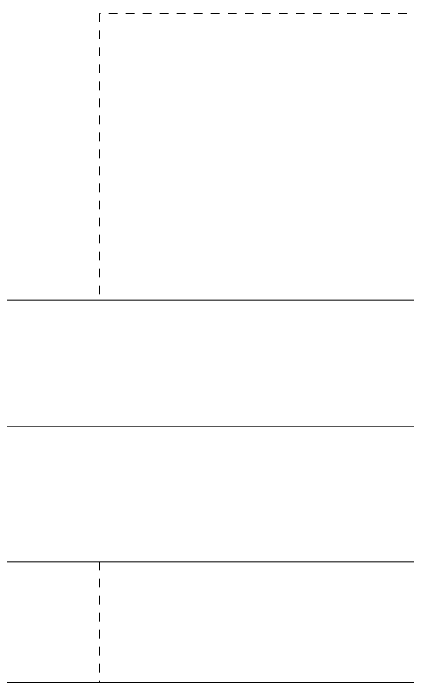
# Model space of a CAD drawing. Header units: inches. Extents: x -9 to 187, y -3 to 135.
# Drawn here: x 38.37 to 43, y 67.84 to 75.7 of the extents above; entities that cross this region are included whole.
import ezdxf

# ---------------------------------------------------------------- set-up
doc = ezdxf.new("R2010")
doc.units = ezdxf.units.IN
doc.linetypes.add('HIDDEN', pattern=[1.905, 1.27, -0.635])
doc.layers.add('ZANO_R', color=7, linetype='Continuous', lineweight=0)
doc.layers.add('ZANO_R_przerywana', color=250, linetype='HIDDEN', lineweight=0)

msp = doc.modelspace()

# ---------------------------------------------------------------- linework, layer by layer
at = {"layer": 'ZANO_R'}
for p, q in [((76.76718, 72.32574), (12.03027, 72.32574)), ((78.53873, 70.91451), (12.03027, 70.7902)), ((12.03027, 69.25466), (76.76718, 69.25466)), ((45.28718, 67.83533), (12.03027, 67.83533))]:
    msp.add_line(p, q, dxfattribs=at)
at = {"layer": 'ZANO_R_przerywana', "ltscale": 0.05}
for p, q in [((39.37934, 75.69609), (39.37934, 72.32574)), ((51.18966, 75.69609), (39.37934, 75.69609)), ((39.37934, 69.25466), (39.37934, 67.83533))]:
    msp.add_line(p, q, dxfattribs=at)

doc.saveas('drawing.dxf')
